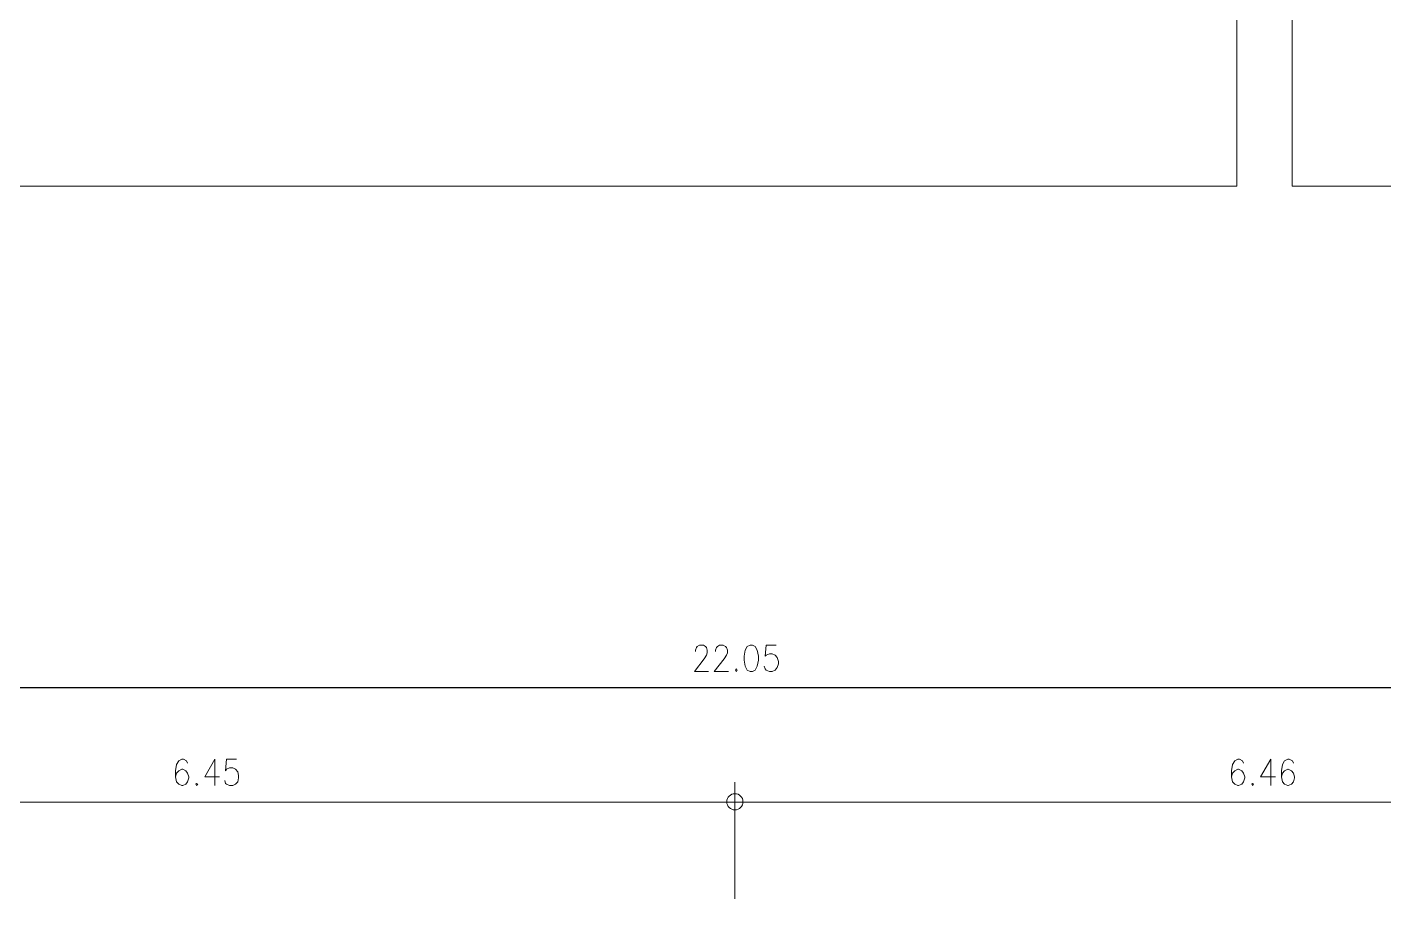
# Model space of a CAD drawing. Header units: millimetres. Extents: x 2928 to 3112, y 1220 to 1280.
# Drawn here: x 3067.32 to 3075.62, y 1254.44 to 1259.77 of the extents above; entities that cross this region are included whole.
import ezdxf

# ---------------------------------------------------------------- set-up
doc = ezdxf.new("R2010")
doc.units = ezdxf.units.MM

msp = doc.modelspace()

# ---------------------------------------------------------------- linework, layer by layer
at = {"color": 7, "linetype": 'Continuous', "lineweight": 20, "true_color": 0x000007}
for points in [[(3050.32489, 1258.80136), (3049.20514, 1258.80136), (3049.20514, 1278.52352), (3074.72122, 1278.52352), (3074.72122, 1258.80136), (3060.82607, 1258.80136)], [(3071.41159, 1255.95651), (3071.41159, 1255.96477), (3071.41655, 1255.97966), (3071.42152, 1255.98628), (3071.43475, 1255.99455), (3071.45956, 1255.99455), (3071.47114, 1255.98628), (3071.47775, 1255.97966), (3071.48271, 1255.96477), (3071.48271, 1255.94824), (3071.47775, 1255.93335), (3071.46452, 1255.91019), (3071.40498, 1255.83411), (3071.48933, 1255.83411)], [(3071.53233, 1255.95651), (3071.53233, 1255.96477), (3071.53895, 1255.97966), (3071.54556, 1255.98628), (3071.55714, 1255.99455), (3071.5803, 1255.99455), (3071.59353, 1255.98628), (3071.60015, 1255.97966), (3071.60676, 1255.96477), (3071.60676, 1255.94824), (3071.60015, 1255.93335), (3071.58691, 1255.91019), (3071.52572, 1255.83411), (3071.61338, 1255.83411)], [(3071.90448, 1255.99455), (3071.84328, 1255.99455), (3071.83667, 1255.92673), (3071.84328, 1255.93335), (3071.86313, 1255.94162), (3071.87967, 1255.94162), (3071.89786, 1255.93335), (3071.9111, 1255.91846), (3071.91771, 1255.89531), (3071.91771, 1255.88042), (3071.9111, 1255.85727), (3071.89786, 1255.84238), (3071.87967, 1255.83411), (3071.86313, 1255.83411), (3071.84328, 1255.84238), (3071.83667, 1255.85065), (3071.83005, 1255.86554)], [(3068.3054, 1255.27341), (3068.29879, 1255.28829), (3068.28059, 1255.29656), (3068.26901, 1255.29656), (3068.25082, 1255.28829), (3068.23759, 1255.26514), (3068.23097, 1255.2271), (3068.23097, 1255.18905), (3068.23759, 1255.15928), (3068.25082, 1255.1444), (3068.26901, 1255.13613), (3068.27563, 1255.13613), (3068.29382, 1255.1444), (3068.3054, 1255.15928), (3068.31202, 1255.18244), (3068.31202, 1255.18905), (3068.3054, 1255.21221), (3068.29382, 1255.2271), (3068.27563, 1255.23537), (3068.26901, 1255.23537), (3068.25082, 1255.2271), (3068.23759, 1255.21221), (3068.23097, 1255.18905)], [(3068.4708, 1255.13613), (3068.4708, 1255.29656), (3068.4096, 1255.18905), (3068.50057, 1255.18905)], [(3068.60477, 1255.29656), (3068.54358, 1255.29656), (3068.53696, 1255.2271), (3068.54358, 1255.23537), (3068.56177, 1255.24364), (3068.58162, 1255.24364), (3068.59816, 1255.23537), (3068.61139, 1255.22048), (3068.61635, 1255.19732), (3068.61635, 1255.18244), (3068.61139, 1255.15928), (3068.59816, 1255.1444), (3068.58162, 1255.13613), (3068.56177, 1255.13613), (3068.54358, 1255.1444), (3068.53696, 1255.14936), (3068.532, 1255.16755)], [(3074.76257, 1255.27341), (3074.75596, 1255.28829), (3074.73776, 1255.29656), (3074.72618, 1255.29656), (3074.70799, 1255.28829), (3074.69476, 1255.26514), (3074.68814, 1255.2271), (3074.68814, 1255.18905), (3074.69476, 1255.15928), (3074.70799, 1255.1444), (3074.72618, 1255.13613), (3074.73115, 1255.13613), (3074.75099, 1255.1444), (3074.76257, 1255.15928), (3074.76919, 1255.18244), (3074.76919, 1255.18905), (3074.76257, 1255.21221), (3074.75099, 1255.2271), (3074.73115, 1255.23537), (3074.72618, 1255.23537), (3074.70799, 1255.2271), (3074.69476, 1255.21221), (3074.68814, 1255.18905)], [(3074.92797, 1255.13613), (3074.92797, 1255.29656), (3074.86677, 1255.18905), (3074.95774, 1255.18905)], [(3075.06856, 1255.27341), (3075.06194, 1255.28829), (3075.0421, 1255.29656), (3075.03217, 1255.29656), (3075.01232, 1255.28829), (3075.00075, 1255.26514), (3074.99413, 1255.2271), (3074.99413, 1255.18905), (3075.00075, 1255.15928), (3075.01232, 1255.1444), (3075.03217, 1255.13613), (3075.03548, 1255.13613), (3075.05533, 1255.1444), (3075.06856, 1255.15928), (3075.07352, 1255.18244), (3075.07352, 1255.18905), (3075.06856, 1255.21221), (3075.05533, 1255.2271), (3075.03548, 1255.23537), (3075.03217, 1255.23537), (3075.01232, 1255.2271), (3075.00075, 1255.21221), (3074.99413, 1255.18905)], [(3071.65142, 1254.91449), (3071.65142, 1255.15597), (3071.65142, 1255.15597)], [(3071.65142, 1255.15597), (3071.65142, 1254.91449), (3071.65142, 1254.91449)], [(3071.77216, 1255.03523), (3071.53068, 1255.03523), (3071.53068, 1255.03523)], [(3071.53068, 1255.03523), (3071.77216, 1255.03523), (3071.77216, 1255.03523)]]:
    msp.add_lwpolyline(points, dxfattribs=at)
at = {"color": 7, "linetype": 'Continuous', "lineweight": 9, "true_color": 0x000007}
msp.add_lwpolyline([(3076.18335, 1258.80136), (3075.05864, 1258.80136), (3075.05864, 1278.52352), (3094.76095, 1278.52352), (3094.76095, 1258.80136), (3086.68287, 1258.80136)], dxfattribs=at)
at = {"color": 7, "linetype": 'Continuous', "lineweight": 20, "true_color": 0x000007}
for points in [[(3071.7457, 1255.99455), (3071.7275, 1255.98628), (3071.71427, 1255.96477), (3071.70931, 1255.92673), (3071.70931, 1255.90358), (3071.71427, 1255.86554), (3071.7275, 1255.84238), (3071.7457, 1255.83411), (3071.75893, 1255.83411), (3071.77547, 1255.84238), (3071.7887, 1255.86554), (3071.79532, 1255.90358), (3071.79532, 1255.92673), (3071.7887, 1255.96477), (3071.77547, 1255.98628), (3071.75893, 1255.99455)], [(3071.66134, 1255.85065), (3071.65473, 1255.84238), (3071.66134, 1255.83411), (3071.66631, 1255.84238)], [(3068.35998, 1255.14936), (3068.35502, 1255.1444), (3068.35998, 1255.13613), (3068.3666, 1255.1444)], [(3074.81715, 1255.14936), (3074.81219, 1255.1444), (3074.81715, 1255.13613), (3074.82377, 1255.1444)]]:
    msp.add_lwpolyline(points, close=True, dxfattribs=at)
at = {"color": 253, "linetype": 'Continuous', "lineweight": -2, "true_color": 0x9a9a9a}
msp.add_lwpolyline([(3060.72848, 1255.73487), (3082.58428, 1255.73487), (3082.58428, 1255.73487)], dxfattribs=at)
at = {"color": 253, "linetype": 'Continuous', "lineweight": 5, "true_color": 0x9a9a9a}
for points in [[(3071.55053, 1255.03523), (3065.3001, 1255.03523), (3065.3001, 1255.03523)], [(3071.65142, 1254.44311), (3071.65142, 1255.04681), (3071.65142, 1255.04681)], [(3071.65142, 1254.44311), (3071.65142, 1255.04681), (3071.65142, 1255.04681)], [(3078.01266, 1255.03523), (3071.75066, 1255.03523), (3071.75066, 1255.03523)]]:
    msp.add_lwpolyline(points, dxfattribs=at)
at = {"color": 7, "linetype": 'Continuous', "lineweight": 20, "true_color": 0x000007}
for points in [[(3071.6018, 1255.03689), (3071.6018, 1255.00877), (3071.62496, 1254.98727), (3071.65142, 1254.98727), (3071.65142, 1254.98727), (3071.67954, 1254.98727), (3071.70104, 1255.00877), (3071.70104, 1255.03689), (3071.70104, 1255.03689), (3071.70104, 1255.06501), (3071.67954, 1255.08651), (3071.65142, 1255.08651), (3071.65142, 1255.08651), (3071.62496, 1255.08651), (3071.6018, 1255.06501), (3071.6018, 1255.03689)], [(3071.70104, 1255.03689), (3071.70104, 1255.06501), (3071.67954, 1255.08651), (3071.65142, 1255.08651), (3071.65142, 1255.08651), (3071.62496, 1255.08651), (3071.6018, 1255.06501), (3071.6018, 1255.03689), (3071.6018, 1255.03689), (3071.6018, 1255.00877), (3071.62496, 1254.98727), (3071.65142, 1254.98727), (3071.65142, 1254.98727), (3071.67954, 1254.98727), (3071.70104, 1255.00877), (3071.70104, 1255.03689)]]:
    msp.add_open_spline(points, degree=3, knots=[0, 0, 0, 0, 0.0625, 0.0625, 0.0625, 0.062501, 0.125, 0.125, 0.125, 0.125001, 0.1875, 0.1875, 0.1875, 0.187501, 1, 1, 1, 1], dxfattribs=at)

doc.saveas('drawing.dxf')
